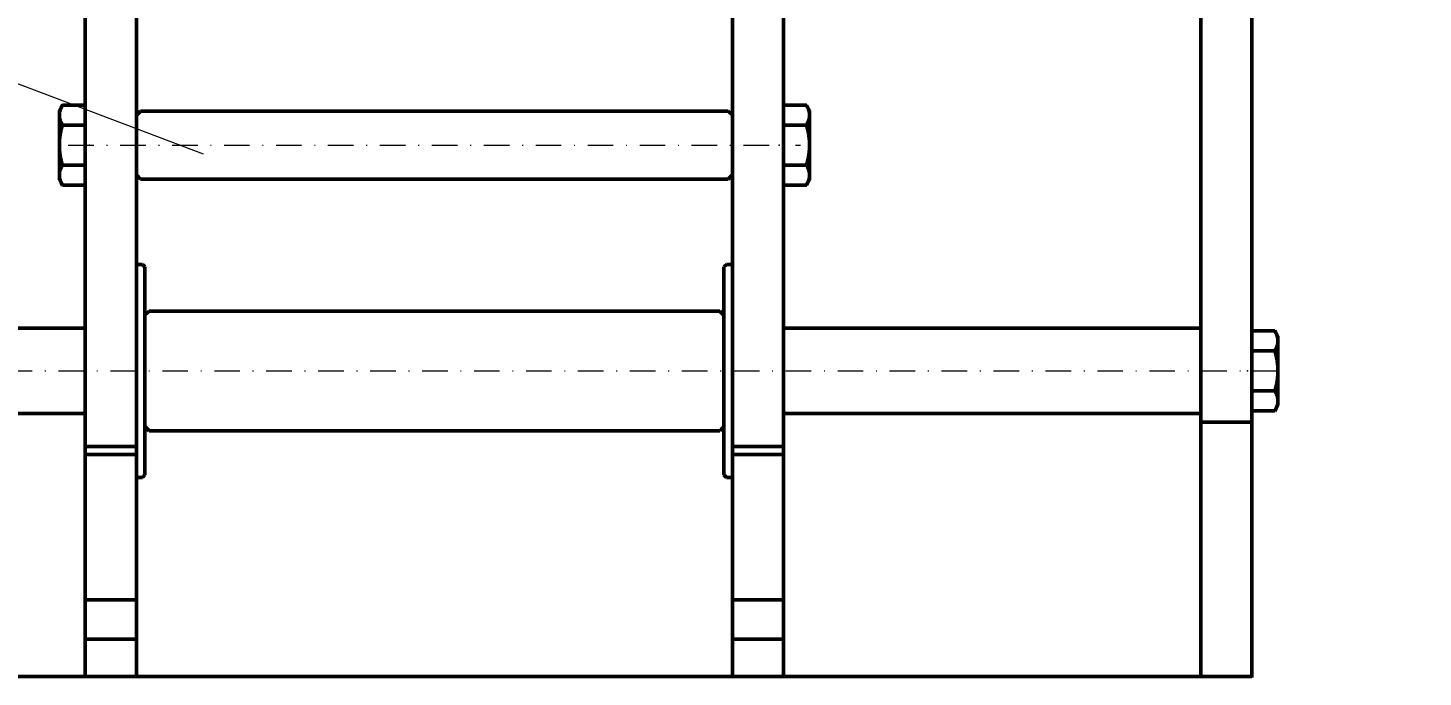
# Model space of a CAD drawing. Header units: inches. Extents: x -122986 to 27550, y -4965 to 6170.
# Drawn here: x 2378.3 to 2542.1, y 977.9 to 1054.1 of the extents above; entities that cross this region are included whole.
import ezdxf

# ---------------------------------------------------------------- set-up
doc = ezdxf.new("R2010")
doc.units = ezdxf.units.IN
doc.header["$LTSCALE"] = 2
doc.header["$MEASUREMENT"] = 0
doc.linetypes.add('DASHDOT', pattern=[1, 0.5, -0.25, 0, -0.25])
for name, color, linetype, lineweight in [('1 mãnh', 7, 'Continuous', 5), ('1 Đường Tâm', 50, 'DASHDOT', 9), ('1 Đậm', 7, 'Continuous', 50)]:
    doc.layers.add(name, color=color, linetype=linetype, lineweight=lineweight)
doc.layers.add('61', color=7, linetype='Continuous', true_color=0xffffff)
doc.styles.add('tinh', font='arial.ttf')
doc.dimstyles.new('Tịnh', dxfattribs={"dimtxt": 0.3, "dimasz": 1.5, "dimexe": 1, "dimexo": 0.0625, "dimgap": 0.4, "dimtad": 1, "dimtoh": 1, "dimzin": 0, "dimdsep": 46, "dimtxsty": 'tinh', "dimcen": 0.09, "dimclrd": 256, "dimclre": 256, "dimclrt": 4, "dimadec": 0, "dimazin": 0, "dimtfac": 1, "dimtofl": 0, "dimtmove": 0, "dimatfit": 3, "dimfxl": 1, "dimtfillclr": 4, "dimtolj": 1, "dimtzin": 0, "dimlwd": -1, "dimlwe": -1, "dimarcsym": 0})

# ---------------------------------------------------------------- blocks, each defined once
blk = doc.blocks.new('*D297')
at = {"layer": '1 mãnh', "ltscale": 15, "transparency": 16777216}
for p, q in [((2302.91, 1101.75), (2302.91, 899.84)), ((2572, 959.75), (2572, 899.84)), ((2307.91, 900.84), (2567, 900.84))]:
    blk.add_line(p, q, dxfattribs=at)
for points in [[(2307.91, 901.67), (2307.91, 900.01), (2302.91, 900.84)], [(2567, 901.67), (2567, 900.01), (2572, 900.84)]]:
    blk.add_solid(points, dxfattribs=at)
at = {"layer": 'Defpoints', "color": 0, "ltscale": 15, "transparency": 16777216}
for p in [(2302.91, 1101.81), (2572, 959.81), (2572, 900.84)]:
    blk.add_point(p, dxfattribs=at)
at = {"layer": '1 mãnh', "color": 4, "ltscale": 15, "transparency": 16777216, "insert": (2438.51, 904.89), "char_height": 3, "attachment_point": 5, "style": 'tinh'}
blk.add_mtext('\\A1;{\\H1.6667x;270}', dxfattribs=at)

msp = doc.modelspace()

# ---------------------------------------------------------------- linework, layer by layer
at = {"layer": '1 mãnh', "lineweight": 13, "ltscale": 15}
msp.add_line((2398.887, 1039.26), (2239.824, 1099.449), dxfattribs=at)
at = {"layer": '1 mãnh', "lineweight": 25, "ltscale": 15}
for p, q in [((2391.002, 1026.312), (2391.002, 1001.306)), ((2461.002, 1026.312), (2461.002, 1001.306))]:
    msp.add_line(p, q, dxfattribs=at)
at = {"layer": '1 Đường Tâm', "lineweight": 9, "ltscale": 3}
for p, q in [((2383.002, 1040.307), (2469.002, 1040.307)), ((2326.956, 1013.809), (2525.048, 1013.809))]:
    msp.add_line(p, q, dxfattribs=at)
at = {"layer": '1 Đậm', "lineweight": 50}
for p, q in [((2516.002, 1007.809), (2516.002, 1123.809)), ((2522.002, 1007.809), (2522.002, 1123.809)), ((2385.002, 1056.438), (2385.002, 1004.937)), ((2391.002, 1056.438), (2391.002, 1004.937)), ((2461.002, 1056.607), (2461.002, 1004.937)), ((2467.002, 1056.438), (2467.002, 1004.937)), ((2382.318, 1044.997), (2381.956, 1044.369)), ((2381.956, 1044.369), (2381.956, 1043.825)), ((2381.956, 1043.825), (2381.956, 1040.307)), ((2382.318, 1044.997), (2385.002, 1044.997)), ((2391.502, 1044.307), (2391.002, 1043.807)), ((2460.502, 1044.307), (2391.502, 1044.307)), ((2460.502, 1044.307), (2461.002, 1043.807)), ((2469.685, 1044.997), (2467.002, 1044.997)), ((2469.685, 1044.997), (2470.048, 1044.369)), ((2470.048, 1044.369), (2470.048, 1043.825)), ((2470.048, 1043.825), (2470.048, 1040.307)), ((2382.318, 1042.652), (2385.002, 1042.652)), ((2469.685, 1042.652), (2467.002, 1042.652)), ((2381.956, 1040.307), (2381.956, 1036.79)), ((2470.048, 1040.307), (2470.048, 1036.79)), ((2382.318, 1037.962), (2385.002, 1037.962)), ((2469.685, 1037.962), (2467.002, 1037.962)), ((2381.956, 1036.246), (2381.956, 1036.79)), ((2381.956, 1036.246), (2382.318, 1035.617)), ((2382.318, 1035.617), (2385.002, 1035.617)), ((2391.502, 1036.307), (2391.002, 1036.807)), ((2391.502, 1036.307), (2460.502, 1036.307)), ((2460.502, 1036.307), (2461.002, 1036.807)), ((2469.685, 1035.617), (2467.002, 1035.617)), ((2470.048, 1036.246), (2469.685, 1035.617)), ((2470.048, 1036.246), (2470.048, 1036.79)), ((2459.502, 1020.84), (2392.502, 1020.84)), ((2460.002, 1020.34), (2459.502, 1020.84)), ((2385.002, 1018.809), (2336.502, 1018.809)), ((2516.002, 1018.809), (2467.002, 1018.809)), ((2524.685, 1018.499), (2522.002, 1018.499)), ((2524.685, 1018.499), (2525.048, 1017.871)), ((2525.048, 1017.871), (2525.048, 1017.327)), ((2524.685, 1016.154), (2522.002, 1016.154)), ((2525.048, 1017.327), (2525.048, 1013.809)), ((2525.048, 1013.809), (2525.048, 1010.292)), ((2524.685, 1011.464), (2522.002, 1011.464)), ((2525.048, 1009.748), (2524.685, 1009.119)), ((2525.048, 1009.748), (2525.048, 1010.292)), ((2336.502, 1008.809), (2385.002, 1008.809)), ((2467.002, 1008.809), (2516.002, 1008.809)), ((2522.002, 1007.809), (2516.002, 1007.809)), ((2516.002, 977.94), (2516.002, 1007.809)), ((2524.685, 1009.119), (2522.002, 1009.119)), ((2522.002, 977.809), (2522.002, 1007.809)), ((2392.502, 1006.779), (2459.502, 1006.779)), ((2391.002, 1004.937), (2385.002, 1004.937)), ((2385.002, 1004.937), (2385.002, 1004.009)), ((2391.002, 1004.937), (2391.002, 1004.009)), ((2467.002, 1004.937), (2461.002, 1004.937)), ((2461.002, 1004.937), (2461.002, 1004.009)), ((2467.002, 1004.937), (2467.002, 1004.009)), ((2385.002, 1004.009), (2391.002, 1004.009)), ((2385.002, 1004.009), (2385.002, 977.94)), ((2391.002, 977.94), (2391.002, 1004.009)), ((2461.002, 1004.009), (2467.002, 1004.009)), ((2461.002, 1004.009), (2461.002, 977.94)), ((2467.002, 977.94), (2467.002, 1004.009)), ((2385.002, 986.934), (2391.002, 986.934)), ((2461.002, 986.934), (2467.002, 986.934)), ((2391.002, 982.342), (2385.002, 982.342)), ((2467.002, 982.342), (2461.002, 982.342)), ((2461.002, 982.01), (2461.002, 981.816)), ((2522.002, 977.94), (2330.002, 977.94)), ((2516.002, 977.809), (2516.002, 977.94))]:
    msp.add_line(p, q, dxfattribs=at)
at = {"layer": '1 Đậm', "lineweight": 50, "ltscale": 15}
for p, q in [((2391.002, 1026.312), (2391.702, 1026.312)), ((2391.702, 1026.312), (2392.002, 1026.012)), ((2392.002, 1001.606), (2392.002, 1026.012)), ((2460.302, 1026.312), (2460.002, 1026.012)), ((2460.002, 1001.606), (2460.002, 1026.012)), ((2461.002, 1026.312), (2460.302, 1026.312)), ((2392.502, 1020.84), (2392.002, 1020.34)), ((2392.502, 1006.779), (2392.002, 1007.279)), ((2459.502, 1006.779), (2460.002, 1007.279)), ((2391.002, 1001.306), (2391.702, 1001.306)), ((2391.702, 1001.306), (2392.002, 1001.606)), ((2460.302, 1001.306), (2460.002, 1001.606)), ((2461.002, 1001.306), (2460.302, 1001.306))]:
    msp.add_line(p, q, dxfattribs=at)
at = {"layer": '1 Đậm', "lineweight": 50}
for points in [[(2381.956, 1043.825), (2381.956, 1043.848), (2381.956, 1043.872), (2381.957, 1043.896), (2381.958, 1043.92), (2381.96, 1043.944), (2381.961, 1043.968), (2381.964, 1043.992), (2381.966, 1044.016), (2381.969, 1044.04), (2381.972, 1044.063), (2381.975, 1044.087), (2381.979, 1044.111), (2381.983, 1044.135), (2381.987, 1044.158), (2381.992, 1044.182), (2381.997, 1044.206), (2382.002, 1044.229), (2382.007, 1044.253), (2382.013, 1044.277), (2382.019, 1044.3), (2382.025, 1044.324), (2382.032, 1044.347), (2382.039, 1044.371), (2382.046, 1044.394), (2382.054, 1044.418), (2382.061, 1044.441), (2382.069, 1044.464), (2382.078, 1044.488), (2382.086, 1044.511), (2382.095, 1044.534), (2382.104, 1044.558), (2382.113, 1044.581), (2382.123, 1044.604), (2382.132, 1044.628), (2382.142, 1044.651), (2382.152, 1044.674), (2382.163, 1044.697), (2382.174, 1044.72), (2382.185, 1044.743), (2382.196, 1044.767), (2382.207, 1044.79), (2382.219, 1044.813), (2382.23, 1044.836), (2382.242, 1044.859), (2382.255, 1044.882), (2382.267, 1044.905), (2382.279, 1044.928), (2382.292, 1044.951), (2382.305, 1044.974), (2382.318, 1044.997)], [(2382.318, 1042.652), (2382.305, 1042.675), (2382.292, 1042.698), (2382.279, 1042.721), (2382.267, 1042.744), (2382.254, 1042.767), (2382.242, 1042.79), (2382.23, 1042.814), (2382.218, 1042.837), (2382.207, 1042.86), (2382.195, 1042.883), (2382.184, 1042.906), (2382.173, 1042.929), (2382.163, 1042.952), (2382.152, 1042.976), (2382.142, 1042.999), (2382.132, 1043.022), (2382.122, 1043.045), (2382.113, 1043.069), (2382.104, 1043.092), (2382.094, 1043.115), (2382.086, 1043.139), (2382.077, 1043.162), (2382.069, 1043.185), (2382.061, 1043.209), (2382.053, 1043.232), (2382.046, 1043.256), (2382.039, 1043.279), (2382.032, 1043.303), (2382.025, 1043.326), (2382.019, 1043.35), (2382.013, 1043.373), (2382.007, 1043.397), (2382.002, 1043.42), (2381.996, 1043.444), (2381.992, 1043.468), (2381.987, 1043.491), (2381.983, 1043.515), (2381.979, 1043.539), (2381.975, 1043.562), (2381.972, 1043.586), (2381.969, 1043.61), (2381.966, 1043.634), (2381.964, 1043.657), (2381.961, 1043.681), (2381.96, 1043.705), (2381.958, 1043.729), (2381.957, 1043.753), (2381.956, 1043.777), (2381.956, 1043.801), (2381.956, 1043.825)], [(2470.048, 1043.825), (2470.048, 1043.848), (2470.047, 1043.872), (2470.046, 1043.896), (2470.045, 1043.92), (2470.044, 1043.944), (2470.042, 1043.968), (2470.04, 1043.992), (2470.038, 1044.016), (2470.035, 1044.04), (2470.032, 1044.063), (2470.028, 1044.087), (2470.025, 1044.111), (2470.021, 1044.135), (2470.016, 1044.158), (2470.012, 1044.182), (2470.007, 1044.206), (2470.002, 1044.229), (2469.996, 1044.253), (2469.991, 1044.277), (2469.984, 1044.3), (2469.978, 1044.324), (2469.972, 1044.347), (2469.965, 1044.371), (2469.957, 1044.394), (2469.95, 1044.418), (2469.942, 1044.441), (2469.934, 1044.464), (2469.926, 1044.488), (2469.918, 1044.511), (2469.909, 1044.534), (2469.9, 1044.558), (2469.891, 1044.581), (2469.881, 1044.604), (2469.871, 1044.628), (2469.861, 1044.651), (2469.851, 1044.674), (2469.841, 1044.697), (2469.83, 1044.72), (2469.819, 1044.743), (2469.808, 1044.767), (2469.797, 1044.79), (2469.785, 1044.813), (2469.773, 1044.836), (2469.761, 1044.859), (2469.749, 1044.882), (2469.737, 1044.905), (2469.724, 1044.928), (2469.711, 1044.951), (2469.698, 1044.974), (2469.685, 1044.997)], [(2469.685, 1042.652), (2469.698, 1042.675), (2469.711, 1042.698), (2469.724, 1042.721), (2469.737, 1042.744), (2469.749, 1042.767), (2469.761, 1042.79), (2469.773, 1042.814), (2469.785, 1042.837), (2469.797, 1042.86), (2469.808, 1042.883), (2469.819, 1042.906), (2469.83, 1042.929), (2469.841, 1042.952), (2469.851, 1042.976), (2469.862, 1042.999), (2469.872, 1043.022), (2469.881, 1043.045), (2469.891, 1043.069), (2469.9, 1043.092), (2469.909, 1043.115), (2469.918, 1043.139), (2469.926, 1043.162), (2469.935, 1043.185), (2469.943, 1043.209), (2469.95, 1043.232), (2469.958, 1043.256), (2469.965, 1043.279), (2469.972, 1043.303), (2469.978, 1043.326), (2469.985, 1043.35), (2469.991, 1043.373), (2469.996, 1043.397), (2470.002, 1043.42), (2470.007, 1043.444), (2470.012, 1043.468), (2470.017, 1043.491), (2470.021, 1043.515), (2470.025, 1043.539), (2470.028, 1043.562), (2470.032, 1043.586), (2470.035, 1043.61), (2470.038, 1043.634), (2470.04, 1043.657), (2470.042, 1043.681), (2470.044, 1043.705), (2470.045, 1043.729), (2470.046, 1043.753), (2470.047, 1043.777), (2470.048, 1043.801), (2470.048, 1043.825)], [(2381.956, 1040.307), (2381.956, 1040.355), (2381.956, 1040.402), (2381.957, 1040.45), (2381.958, 1040.498), (2381.96, 1040.545), (2381.961, 1040.593), (2381.964, 1040.641), (2381.966, 1040.689), (2381.969, 1040.736), (2381.972, 1040.784), (2381.975, 1040.832), (2381.979, 1040.88), (2381.983, 1040.928), (2381.987, 1040.976), (2381.992, 1041.023), (2381.997, 1041.071), (2382.002, 1041.119), (2382.008, 1041.166), (2382.013, 1041.214), (2382.019, 1041.261), (2382.026, 1041.309), (2382.033, 1041.356), (2382.039, 1041.403), (2382.047, 1041.45), (2382.054, 1041.497), (2382.062, 1041.544), (2382.07, 1041.591), (2382.078, 1041.638), (2382.087, 1041.685), (2382.096, 1041.731), (2382.105, 1041.778), (2382.114, 1041.824), (2382.123, 1041.871), (2382.133, 1041.917), (2382.143, 1041.964), (2382.153, 1042.01), (2382.164, 1042.056), (2382.174, 1042.102), (2382.185, 1042.148), (2382.196, 1042.195), (2382.208, 1042.241), (2382.219, 1042.286), (2382.231, 1042.332), (2382.243, 1042.378), (2382.255, 1042.424), (2382.267, 1042.47), (2382.28, 1042.515), (2382.292, 1042.561), (2382.305, 1042.607), (2382.318, 1042.652)], [(2470.048, 1040.307), (2470.048, 1040.355), (2470.047, 1040.402), (2470.046, 1040.45), (2470.045, 1040.498), (2470.044, 1040.545), (2470.042, 1040.593), (2470.04, 1040.641), (2470.038, 1040.689), (2470.035, 1040.736), (2470.032, 1040.784), (2470.028, 1040.832), (2470.025, 1040.88), (2470.021, 1040.928), (2470.016, 1040.976), (2470.012, 1041.023), (2470.007, 1041.071), (2470.002, 1041.119), (2469.996, 1041.166), (2469.99, 1041.214), (2469.984, 1041.261), (2469.978, 1041.309), (2469.971, 1041.356), (2469.964, 1041.403), (2469.957, 1041.45), (2469.949, 1041.497), (2469.942, 1041.544), (2469.934, 1041.591), (2469.925, 1041.638), (2469.917, 1041.685), (2469.908, 1041.731), (2469.899, 1041.778), (2469.89, 1041.824), (2469.88, 1041.871), (2469.87, 1041.917), (2469.86, 1041.964), (2469.85, 1042.01), (2469.84, 1042.056), (2469.829, 1042.102), (2469.818, 1042.148), (2469.807, 1042.195), (2469.796, 1042.241), (2469.784, 1042.286), (2469.773, 1042.332), (2469.761, 1042.378), (2469.749, 1042.424), (2469.736, 1042.47), (2469.724, 1042.515), (2469.711, 1042.561), (2469.698, 1042.607), (2469.685, 1042.652)], [(2382.318, 1037.962), (2382.305, 1038.008), (2382.292, 1038.054), (2382.28, 1038.1), (2382.267, 1038.146), (2382.255, 1038.192), (2382.242, 1038.238), (2382.23, 1038.284), (2382.219, 1038.331), (2382.207, 1038.377), (2382.196, 1038.423), (2382.184, 1038.47), (2382.173, 1038.517), (2382.163, 1038.563), (2382.152, 1038.61), (2382.142, 1038.657), (2382.132, 1038.704), (2382.122, 1038.75), (2382.112, 1038.797), (2382.103, 1038.844), (2382.094, 1038.891), (2382.085, 1038.938), (2382.077, 1038.985), (2382.069, 1039.032), (2382.061, 1039.079), (2382.053, 1039.126), (2382.045, 1039.173), (2382.038, 1039.22), (2382.031, 1039.267), (2382.025, 1039.314), (2382.018, 1039.361), (2382.012, 1039.408), (2382.007, 1039.455), (2382.001, 1039.502), (2381.996, 1039.549), (2381.991, 1039.597), (2381.987, 1039.644), (2381.982, 1039.691), (2381.979, 1039.738), (2381.975, 1039.786), (2381.972, 1039.833), (2381.969, 1039.88), (2381.966, 1039.927), (2381.963, 1039.975), (2381.961, 1040.022), (2381.96, 1040.07), (2381.958, 1040.117), (2381.957, 1040.165), (2381.956, 1040.212), (2381.956, 1040.26), (2381.956, 1040.307)], [(2469.685, 1037.962), (2469.698, 1038.008), (2469.711, 1038.054), (2469.724, 1038.1), (2469.737, 1038.146), (2469.749, 1038.192), (2469.761, 1038.238), (2469.773, 1038.284), (2469.785, 1038.331), (2469.797, 1038.377), (2469.808, 1038.423), (2469.819, 1038.47), (2469.83, 1038.517), (2469.841, 1038.563), (2469.851, 1038.61), (2469.862, 1038.657), (2469.872, 1038.704), (2469.882, 1038.75), (2469.891, 1038.797), (2469.9, 1038.844), (2469.909, 1038.891), (2469.918, 1038.938), (2469.927, 1038.985), (2469.935, 1039.032), (2469.943, 1039.079), (2469.951, 1039.126), (2469.958, 1039.173), (2469.965, 1039.22), (2469.972, 1039.267), (2469.979, 1039.314), (2469.985, 1039.361), (2469.991, 1039.408), (2469.997, 1039.455), (2470.002, 1039.502), (2470.007, 1039.549), (2470.012, 1039.597), (2470.017, 1039.644), (2470.021, 1039.691), (2470.025, 1039.738), (2470.029, 1039.786), (2470.032, 1039.833), (2470.035, 1039.88), (2470.038, 1039.927), (2470.04, 1039.975), (2470.042, 1040.022), (2470.044, 1040.07), (2470.045, 1040.117), (2470.046, 1040.165), (2470.047, 1040.212), (2470.048, 1040.26), (2470.048, 1040.307)], [(2381.956, 1036.79), (2381.956, 1036.814), (2381.956, 1036.838), (2381.957, 1036.861), (2381.958, 1036.885), (2381.96, 1036.909), (2381.961, 1036.933), (2381.964, 1036.957), (2381.966, 1036.981), (2381.969, 1037.005), (2381.972, 1037.029), (2381.975, 1037.052), (2381.979, 1037.076), (2381.983, 1037.1), (2381.987, 1037.124), (2381.992, 1037.147), (2381.997, 1037.171), (2382.002, 1037.195), (2382.007, 1037.218), (2382.013, 1037.242), (2382.019, 1037.265), (2382.025, 1037.289), (2382.032, 1037.312), (2382.039, 1037.336), (2382.046, 1037.359), (2382.054, 1037.383), (2382.061, 1037.406), (2382.069, 1037.43), (2382.078, 1037.453), (2382.086, 1037.476), (2382.095, 1037.5), (2382.104, 1037.523), (2382.113, 1037.546), (2382.123, 1037.569), (2382.132, 1037.593), (2382.142, 1037.616), (2382.152, 1037.639), (2382.163, 1037.662), (2382.174, 1037.686), (2382.185, 1037.709), (2382.196, 1037.732), (2382.207, 1037.755), (2382.219, 1037.778), (2382.23, 1037.801), (2382.242, 1037.824), (2382.255, 1037.847), (2382.267, 1037.87), (2382.279, 1037.893), (2382.292, 1037.916), (2382.305, 1037.939), (2382.318, 1037.962)], [(2470.048, 1036.79), (2470.048, 1036.814), (2470.047, 1036.838), (2470.046, 1036.861), (2470.045, 1036.885), (2470.044, 1036.909), (2470.042, 1036.933), (2470.04, 1036.957), (2470.038, 1036.981), (2470.035, 1037.005), (2470.032, 1037.029), (2470.028, 1037.052), (2470.025, 1037.076), (2470.021, 1037.1), (2470.016, 1037.124), (2470.012, 1037.147), (2470.007, 1037.171), (2470.002, 1037.195), (2469.996, 1037.218), (2469.991, 1037.242), (2469.984, 1037.265), (2469.978, 1037.289), (2469.972, 1037.312), (2469.965, 1037.336), (2469.957, 1037.359), (2469.95, 1037.383), (2469.942, 1037.406), (2469.934, 1037.43), (2469.926, 1037.453), (2469.918, 1037.476), (2469.909, 1037.5), (2469.9, 1037.523), (2469.891, 1037.546), (2469.881, 1037.569), (2469.871, 1037.593), (2469.861, 1037.616), (2469.851, 1037.639), (2469.841, 1037.662), (2469.83, 1037.686), (2469.819, 1037.709), (2469.808, 1037.732), (2469.797, 1037.755), (2469.785, 1037.778), (2469.773, 1037.801), (2469.761, 1037.824), (2469.749, 1037.847), (2469.737, 1037.87), (2469.724, 1037.893), (2469.711, 1037.916), (2469.698, 1037.939), (2469.685, 1037.962)], [(2382.318, 1035.617), (2382.305, 1035.64), (2382.292, 1035.663), (2382.279, 1035.686), (2382.267, 1035.709), (2382.254, 1035.733), (2382.242, 1035.756), (2382.23, 1035.779), (2382.218, 1035.802), (2382.207, 1035.825), (2382.195, 1035.848), (2382.184, 1035.871), (2382.173, 1035.894), (2382.163, 1035.918), (2382.152, 1035.941), (2382.142, 1035.964), (2382.132, 1035.987), (2382.122, 1036.011), (2382.113, 1036.034), (2382.104, 1036.057), (2382.094, 1036.081), (2382.086, 1036.104), (2382.077, 1036.127), (2382.069, 1036.151), (2382.061, 1036.174), (2382.053, 1036.197), (2382.046, 1036.221), (2382.039, 1036.244), (2382.032, 1036.268), (2382.025, 1036.291), (2382.019, 1036.315), (2382.013, 1036.338), (2382.007, 1036.362), (2382.002, 1036.386), (2381.996, 1036.409), (2381.992, 1036.433), (2381.987, 1036.456), (2381.983, 1036.48), (2381.979, 1036.504), (2381.975, 1036.527), (2381.972, 1036.551), (2381.969, 1036.575), (2381.966, 1036.599), (2381.964, 1036.623), (2381.961, 1036.646), (2381.96, 1036.67), (2381.958, 1036.694), (2381.957, 1036.718), (2381.956, 1036.742), (2381.956, 1036.766), (2381.956, 1036.79)], [(2469.685, 1035.617), (2469.698, 1035.64), (2469.711, 1035.663), (2469.724, 1035.686), (2469.737, 1035.709), (2469.749, 1035.733), (2469.761, 1035.756), (2469.773, 1035.779), (2469.785, 1035.802), (2469.797, 1035.825), (2469.808, 1035.848), (2469.819, 1035.871), (2469.83, 1035.894), (2469.841, 1035.918), (2469.851, 1035.941), (2469.862, 1035.964), (2469.872, 1035.987), (2469.881, 1036.011), (2469.891, 1036.034), (2469.9, 1036.057), (2469.909, 1036.081), (2469.918, 1036.104), (2469.926, 1036.127), (2469.935, 1036.151), (2469.943, 1036.174), (2469.95, 1036.197), (2469.958, 1036.221), (2469.965, 1036.244), (2469.972, 1036.268), (2469.978, 1036.291), (2469.985, 1036.315), (2469.991, 1036.338), (2469.996, 1036.362), (2470.002, 1036.386), (2470.007, 1036.409), (2470.012, 1036.433), (2470.017, 1036.456), (2470.021, 1036.48), (2470.025, 1036.504), (2470.028, 1036.527), (2470.032, 1036.551), (2470.035, 1036.575), (2470.038, 1036.599), (2470.04, 1036.623), (2470.042, 1036.646), (2470.044, 1036.67), (2470.045, 1036.694), (2470.046, 1036.718), (2470.047, 1036.742), (2470.048, 1036.766), (2470.048, 1036.79)], [(2525.048, 1017.327), (2525.048, 1017.351), (2525.047, 1017.375), (2525.046, 1017.399), (2525.045, 1017.422), (2525.044, 1017.446), (2525.042, 1017.47), (2525.04, 1017.494), (2525.038, 1017.518), (2525.035, 1017.542), (2525.032, 1017.566), (2525.028, 1017.589), (2525.025, 1017.613), (2525.021, 1017.637), (2525.016, 1017.661), (2525.012, 1017.684), (2525.007, 1017.708), (2525.002, 1017.732), (2524.996, 1017.755), (2524.991, 1017.779), (2524.984, 1017.802), (2524.978, 1017.826), (2524.972, 1017.849), (2524.965, 1017.873), (2524.957, 1017.896), (2524.95, 1017.92), (2524.942, 1017.943), (2524.934, 1017.967), (2524.926, 1017.99), (2524.918, 1018.013), (2524.909, 1018.037), (2524.9, 1018.06), (2524.891, 1018.083), (2524.881, 1018.106), (2524.871, 1018.13), (2524.861, 1018.153), (2524.851, 1018.176), (2524.841, 1018.199), (2524.83, 1018.223), (2524.819, 1018.246), (2524.808, 1018.269), (2524.797, 1018.292), (2524.785, 1018.315), (2524.773, 1018.338), (2524.761, 1018.361), (2524.749, 1018.384), (2524.737, 1018.407), (2524.724, 1018.43), (2524.711, 1018.453), (2524.698, 1018.476), (2524.685, 1018.499)], [(2524.685, 1016.154), (2524.698, 1016.177), (2524.711, 1016.2), (2524.724, 1016.223), (2524.737, 1016.246), (2524.749, 1016.27), (2524.761, 1016.293), (2524.773, 1016.316), (2524.785, 1016.339), (2524.797, 1016.362), (2524.808, 1016.385), (2524.819, 1016.408), (2524.83, 1016.432), (2524.841, 1016.455), (2524.851, 1016.478), (2524.862, 1016.501), (2524.872, 1016.524), (2524.881, 1016.548), (2524.891, 1016.571), (2524.9, 1016.594), (2524.909, 1016.618), (2524.918, 1016.641), (2524.926, 1016.664), (2524.935, 1016.688), (2524.943, 1016.711), (2524.95, 1016.735), (2524.958, 1016.758), (2524.965, 1016.781), (2524.972, 1016.805), (2524.978, 1016.828), (2524.985, 1016.852), (2524.991, 1016.875), (2524.996, 1016.899), (2525.002, 1016.923), (2525.007, 1016.946), (2525.012, 1016.97), (2525.017, 1016.993), (2525.021, 1017.017), (2525.025, 1017.041), (2525.028, 1017.064), (2525.032, 1017.088), (2525.035, 1017.112), (2525.038, 1017.136), (2525.04, 1017.16), (2525.042, 1017.183), (2525.044, 1017.207), (2525.045, 1017.231), (2525.046, 1017.255), (2525.047, 1017.279), (2525.048, 1017.303), (2525.048, 1017.327)], [(2525.048, 1013.809), (2525.048, 1013.857), (2525.047, 1013.905), (2525.046, 1013.952), (2525.045, 1014), (2525.044, 1014.048), (2525.042, 1014.095), (2525.04, 1014.143), (2525.038, 1014.191), (2525.035, 1014.239), (2525.032, 1014.286), (2525.028, 1014.334), (2525.025, 1014.382), (2525.021, 1014.43), (2525.016, 1014.478), (2525.012, 1014.526), (2525.007, 1014.573), (2525.002, 1014.621), (2524.996, 1014.669), (2524.99, 1014.716), (2524.984, 1014.763), (2524.978, 1014.811), (2524.971, 1014.858), (2524.964, 1014.905), (2524.957, 1014.952), (2524.949, 1014.999), (2524.942, 1015.046), (2524.934, 1015.093), (2524.925, 1015.14), (2524.917, 1015.187), (2524.908, 1015.233), (2524.899, 1015.28), (2524.89, 1015.327), (2524.88, 1015.373), (2524.87, 1015.42), (2524.86, 1015.466), (2524.85, 1015.512), (2524.84, 1015.558), (2524.829, 1015.605), (2524.818, 1015.651), (2524.807, 1015.697), (2524.796, 1015.743), (2524.784, 1015.789), (2524.773, 1015.835), (2524.761, 1015.88), (2524.749, 1015.926), (2524.736, 1015.972), (2524.724, 1016.018), (2524.711, 1016.063), (2524.698, 1016.109), (2524.685, 1016.154)], [(2524.685, 1011.464), (2524.698, 1011.51), (2524.711, 1011.556), (2524.724, 1011.602), (2524.737, 1011.648), (2524.749, 1011.694), (2524.761, 1011.74), (2524.773, 1011.787), (2524.785, 1011.833), (2524.797, 1011.879), (2524.808, 1011.926), (2524.819, 1011.972), (2524.83, 1012.019), (2524.841, 1012.066), (2524.851, 1012.112), (2524.862, 1012.159), (2524.872, 1012.206), (2524.882, 1012.253), (2524.891, 1012.3), (2524.9, 1012.346), (2524.909, 1012.393), (2524.918, 1012.44), (2524.927, 1012.487), (2524.935, 1012.534), (2524.943, 1012.581), (2524.951, 1012.628), (2524.958, 1012.675), (2524.965, 1012.722), (2524.972, 1012.769), (2524.979, 1012.816), (2524.985, 1012.863), (2524.991, 1012.91), (2524.997, 1012.957), (2525.002, 1013.004), (2525.007, 1013.052), (2525.012, 1013.099), (2525.017, 1013.146), (2525.021, 1013.193), (2525.025, 1013.24), (2525.029, 1013.288), (2525.032, 1013.335), (2525.035, 1013.382), (2525.038, 1013.43), (2525.04, 1013.477), (2525.042, 1013.524), (2525.044, 1013.572), (2525.045, 1013.619), (2525.046, 1013.667), (2525.047, 1013.714), (2525.048, 1013.762), (2525.048, 1013.809)], [(2525.048, 1010.292), (2525.048, 1010.316), (2525.047, 1010.34), (2525.046, 1010.364), (2525.045, 1010.388), (2525.044, 1010.412), (2525.042, 1010.436), (2525.04, 1010.459), (2525.038, 1010.483), (2525.035, 1010.507), (2525.032, 1010.531), (2525.028, 1010.555), (2525.025, 1010.578), (2525.021, 1010.602), (2525.016, 1010.626), (2525.012, 1010.65), (2525.007, 1010.673), (2525.002, 1010.697), (2524.996, 1010.72), (2524.991, 1010.744), (2524.984, 1010.768), (2524.978, 1010.791), (2524.972, 1010.815), (2524.965, 1010.838), (2524.957, 1010.862), (2524.95, 1010.885), (2524.942, 1010.908), (2524.934, 1010.932), (2524.926, 1010.955), (2524.918, 1010.978), (2524.909, 1011.002), (2524.9, 1011.025), (2524.891, 1011.048), (2524.881, 1011.072), (2524.871, 1011.095), (2524.861, 1011.118), (2524.851, 1011.141), (2524.841, 1011.165), (2524.83, 1011.188), (2524.819, 1011.211), (2524.808, 1011.234), (2524.797, 1011.257), (2524.785, 1011.28), (2524.773, 1011.303), (2524.761, 1011.326), (2524.749, 1011.349), (2524.737, 1011.372), (2524.724, 1011.395), (2524.711, 1011.418), (2524.698, 1011.441), (2524.685, 1011.464)], [(2524.685, 1009.119), (2524.698, 1009.143), (2524.711, 1009.166), (2524.724, 1009.189), (2524.737, 1009.212), (2524.749, 1009.235), (2524.761, 1009.258), (2524.773, 1009.281), (2524.785, 1009.304), (2524.797, 1009.327), (2524.808, 1009.35), (2524.819, 1009.374), (2524.83, 1009.397), (2524.841, 1009.42), (2524.851, 1009.443), (2524.862, 1009.466), (2524.872, 1009.49), (2524.881, 1009.513), (2524.891, 1009.536), (2524.9, 1009.56), (2524.909, 1009.583), (2524.918, 1009.606), (2524.926, 1009.63), (2524.935, 1009.653), (2524.943, 1009.676), (2524.95, 1009.7), (2524.958, 1009.723), (2524.965, 1009.747), (2524.972, 1009.77), (2524.978, 1009.794), (2524.985, 1009.817), (2524.991, 1009.841), (2524.996, 1009.864), (2525.002, 1009.888), (2525.007, 1009.911), (2525.012, 1009.935), (2525.017, 1009.959), (2525.021, 1009.982), (2525.025, 1010.006), (2525.028, 1010.03), (2525.032, 1010.053), (2525.035, 1010.077), (2525.038, 1010.101), (2525.04, 1010.125), (2525.042, 1010.149), (2525.044, 1010.172), (2525.045, 1010.196), (2525.046, 1010.22), (2525.047, 1010.244), (2525.048, 1010.268), (2525.048, 1010.292)]]:
    msp.add_lwpolyline(points, dxfattribs=at)
for points, knots in [([(2385.002, 986.178), (2385.002, 986.341), (2385.002, 986.625), (2385.002, 986.852), (2385.002, 986.948)], [0, 0, 0, 0, 0.5758555, 1, 1, 1, 1]), ([(2391.002, 986.178), (2391.002, 986.341), (2391.002, 986.62), (2391.002, 986.843), (2391.002, 986.934)], [0, 0, 0, 0, 0.58699548, 1, 1, 1, 1]), ([(2461.002, 986.178), (2461.002, 986.341), (2461.002, 986.625), (2461.002, 986.852), (2461.002, 986.948)], [0, 0, 0, 0, 0.5758555, 1, 1, 1, 1]), ([(2467.002, 986.178), (2467.002, 986.341), (2467.002, 986.62), (2467.002, 986.843), (2467.002, 986.934)], [0, 0, 0, 0, 0.58699548, 1, 1, 1, 1]), ([(2385.002, 982.342), (2385.002, 982.988), (2385.002, 983.92), (2385.002, 985.254), (2385.002, 985.895), (2385.002, 986.178)], [0, 0, 0, 0, 0.5599092, 0.8064768, 1, 1, 1, 1]), ([(2391.002, 982.342), (2391.002, 982.988), (2391.002, 983.92), (2391.002, 985.254), (2391.002, 985.895), (2391.002, 986.178)], [0, 0, 0, 0, 0.5599092, 0.8064768, 1, 1, 1, 1]), ([(2461.002, 982.342), (2461.002, 982.988), (2461.002, 983.92), (2461.002, 985.254), (2461.002, 985.895), (2461.002, 986.178)], [0, 0, 0, 0, 0.5599092, 0.8064768, 1, 1, 1, 1]), ([(2467.002, 982.342), (2467.002, 982.988), (2467.002, 983.92), (2467.002, 985.254), (2467.002, 985.895), (2467.002, 986.178)], [0, 0, 0, 0, 0.5599092, 0.8064768, 1, 1, 1, 1]), ([(2461.002, 981.816), (2461.002, 981.76), (2461.002, 981.66), (2461.002, 981.584), (2461.002, 981.55)], [0, 0, 0, 0, 0.5599969, 1, 1, 1, 1]), ([(2467.002, 982.01), (2467.002, 981.945), (2467.002, 981.881), (2467.002, 981.816), (2467.002, 981.76), (2467.002, 981.66), (2467.002, 981.584), (2467.002, 981.55)], [0, 0, 0, 0, 1, 1, 1, 1.5599969, 2, 2, 2, 2])]:
    msp.add_open_spline(points, degree=3, knots=knots, dxfattribs=at)
at = {"layer": '61', "color": 5, "linetype": 'Continuous', "lineweight": 18}
for p in [(2385.509, 1040.307), (2466.494, 1040.307), (2521.494, 1013.809)]:
    msp.add_point(p, dxfattribs=at)

# ---------------------------------------------------------------- dimensions: what is measured, and where the dimension line sits
at = {"layer": '1 mãnh', "ltscale": 15}
dim = msp.add_linear_dim(base=(2572.002, 900.84), p1=(2302.908, 1101.809), p2=(2572.002, 959.809), text='{\\H1.6667x;270}', dimstyle='Tịnh', override={"dimtxt": 3, "dimasz": 5, "dimgap": 1.5, "dimdec": 0, "dimtdec": 0}, dxfattribs=at)
dim.commit()
dim.dimension.update_dxf_attribs({"geometry": '*D297', "text_midpoint": (2438.511, 900.84), "dimtype": 160})

doc.saveas('drawing.dxf')
